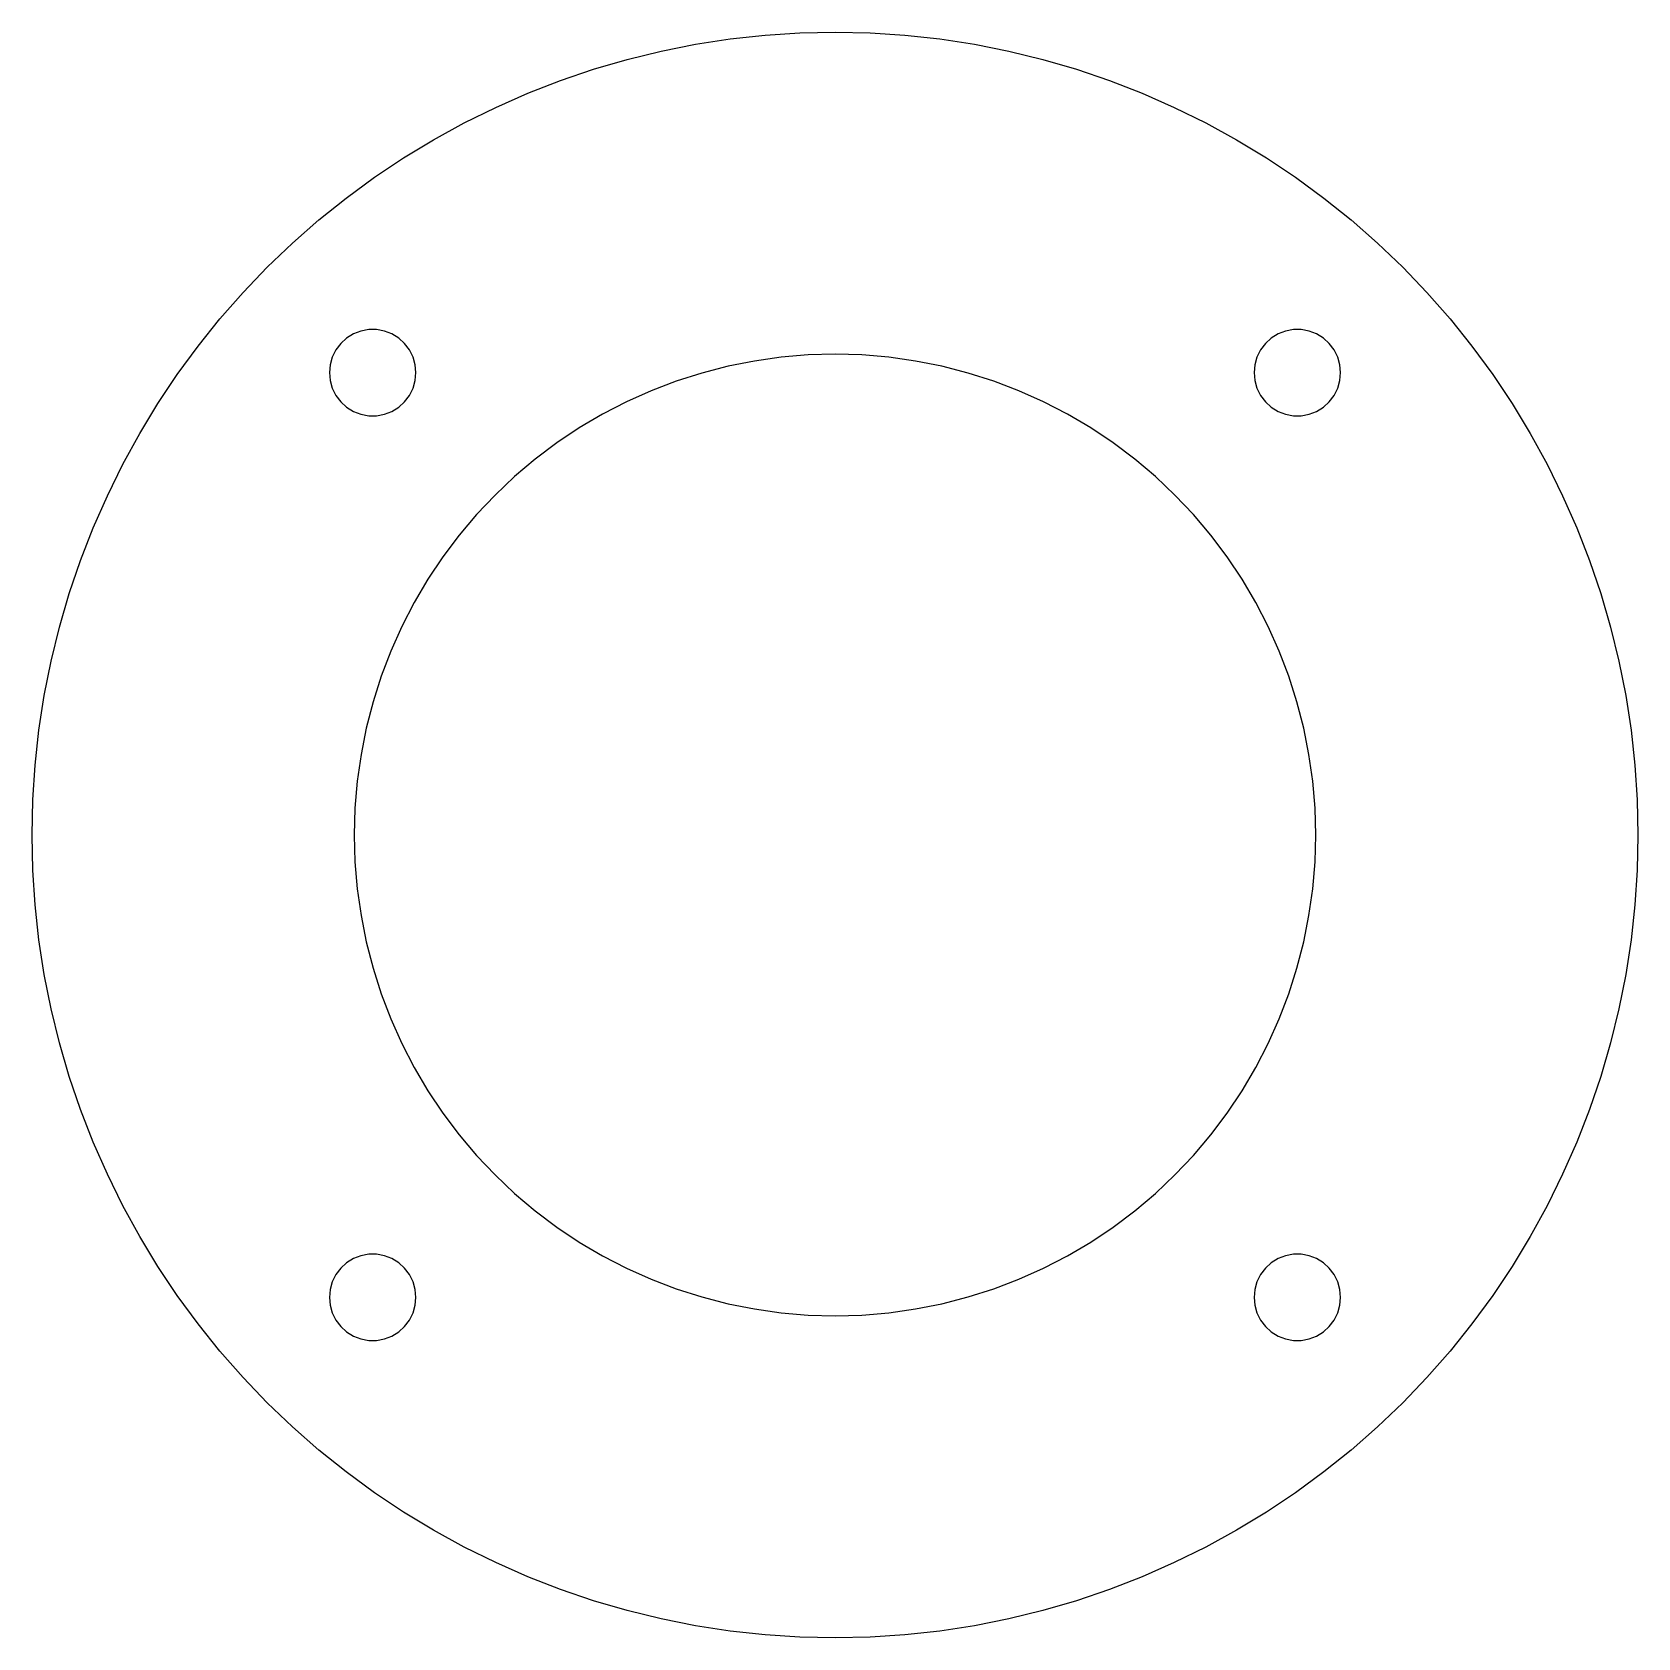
# Model space of a CAD drawing. Header units: millimetres. Extents: x -41.8 to 41.8, y -41.8 to 41.8.
import ezdxf

# ---------------------------------------------------------------- set-up
doc = ezdxf.new("R2010")
doc.units = ezdxf.units.MM
doc.layers.add('CUT', color=1, linetype='Continuous')

msp = doc.modelspace()

# ---------------------------------------------------------------- linework, layer by layer
at = {"layer": 'CUT'}
for points in [[(40.7604, -9.0364), (40.3274, -10.8057), (39.8177, -12.5545), (39.2322, -14.2793), (38.572, -15.977), (37.8384, -17.6443), (37.0327, -19.278), (36.1566, -20.875), (35.2116, -22.4323), (34.1996, -23.9468), (33.1225, -25.4158), (31.9824, -26.8364), (30.7813, -28.2059), (29.5217, -29.5217), (28.2059, -30.7813), (26.8364, -31.9824), (25.4158, -33.1225), (23.9468, -34.1996), (22.4323, -35.2116), (20.875, -36.1566), (19.278, -37.0327), (17.6443, -37.8384), (15.977, -38.572), (14.2793, -39.2322), (12.5545, -39.8177), (10.8057, -40.3274), (9.0364, -40.7604), (7.2498, -41.1157), (5.4495, -41.3928), (3.6388, -41.5911), (1.8211, -41.7103), (0, -41.75), (-1.8211, -41.7103), (-3.6388, -41.5911), (-5.4495, -41.3928), (-7.2498, -41.1157), (-9.0364, -40.7604), (-10.8057, -40.3274), (-12.5545, -39.8177), (-14.2793, -39.2322), (-15.977, -38.572), (-17.6443, -37.8384), (-19.278, -37.0327), (-20.875, -36.1566), (-22.4323, -35.2116), (-23.9468, -34.1996), (-25.4158, -33.1225), (-26.8364, -31.9824), (-28.2059, -30.7813), (-29.5217, -29.5217), (-30.7813, -28.2059), (-31.9824, -26.8364), (-33.1225, -25.4158), (-34.1996, -23.9468), (-35.2116, -22.4323), (-36.1566, -20.875), (-37.0327, -19.278), (-37.8384, -17.6443), (-38.572, -15.977), (-39.2322, -14.2793), (-39.8177, -12.5545), (-40.3274, -10.8057), (-40.7604, -9.0364), (-41.1157, -7.2498), (-41.3928, -5.4495), (-41.5911, -3.6388), (-41.7103, -1.8211), (-41.75, 0), (-41.7103, 1.8211), (-41.5911, 3.6388), (-41.3928, 5.4495), (-41.1157, 7.2498), (-40.7604, 9.0364), (-40.3274, 10.8057), (-39.8177, 12.5545), (-39.2322, 14.2793), (-38.572, 15.977), (-37.8384, 17.6443), (-37.0327, 19.278), (-36.1566, 20.875), (-35.2116, 22.4323), (-34.1996, 23.9468), (-33.1225, 25.4158), (-31.9824, 26.8364), (-30.7813, 28.2059), (-29.5217, 29.5217), (-28.2059, 30.7813), (-26.8364, 31.9824), (-25.4158, 33.1225), (-23.9468, 34.1996), (-22.4323, 35.2116), (-20.875, 36.1566), (-19.278, 37.0327), (-17.6443, 37.8384), (-15.977, 38.572), (-14.2793, 39.2322), (-12.5545, 39.8177), (-10.8057, 40.3274), (-9.0364, 40.7604), (-7.2498, 41.1157), (-5.4495, 41.3928), (-3.6388, 41.5911), (-1.8211, 41.7103), (0, 41.75), (1.8211, 41.7103), (3.6388, 41.5911), (5.4495, 41.3928), (7.2498, 41.1157), (9.0364, 40.7604), (10.8057, 40.3274), (12.5545, 39.8177), (14.2793, 39.2322), (15.977, 38.572), (17.6443, 37.8384), (19.278, 37.0327), (20.875, 36.1566), (22.4323, 35.2116), (23.9468, 34.1996), (25.4158, 33.1225), (26.8364, 31.9824), (28.2059, 30.7813), (29.5217, 29.5217), (30.7813, 28.2059), (31.9824, 26.8364), (33.1225, 25.4158), (34.1996, 23.9468), (35.2116, 22.4323), (36.1566, 20.875), (37.0327, 19.278), (37.8384, 17.6443), (38.572, 15.977), (39.2322, 14.2793), (39.8177, 12.5545), (40.3274, 10.8057), (40.7604, 9.0364), (41.1157, 7.2498), (41.3928, 5.4495), (41.5911, 3.6388), (41.7103, 1.8211), (41.75, 0), (41.7103, -1.8211), (41.5911, -3.6388), (41.3928, -5.4495), (41.1157, -7.2498)], [(-22.1286, 25.2261), (-22.3789, 25.5574), (-22.6857, 25.8372), (-23.0387, 26.0557), (-23.4259, 26.2057), (-23.834, 26.282), (-24.2492, 26.282), (-24.6574, 26.2057), (-25.0445, 26.0557), (-25.3976, 25.8372), (-25.7044, 25.5574), (-25.9546, 25.2261), (-26.1397, 24.8544), (-26.2533, 24.4551), (-26.2916, 24.0416), (-26.2533, 23.6282), (-26.1397, 23.2288), (-25.9546, 22.8572), (-25.7044, 22.5258), (-25.3976, 22.2461), (-25.0445, 22.0275), (-24.6574, 21.8775), (-24.2492, 21.8012), (-23.834, 21.8012), (-23.4259, 21.8775), (-23.0387, 22.0275), (-22.6857, 22.2461), (-22.3789, 22.5258), (-22.1286, 22.8572), (-21.9436, 23.2288), (-21.8299, 23.6282), (-21.7916, 24.0416), (-21.8299, 24.4551), (-21.9436, 24.8544)], [(25.7044, 25.5574), (25.3976, 25.8372), (25.0445, 26.0557), (24.6574, 26.2057), (24.2492, 26.282), (23.834, 26.282), (23.4259, 26.2057), (23.0387, 26.0557), (22.6857, 25.8372), (22.3789, 25.5574), (22.1286, 25.2261), (21.9436, 24.8544), (21.8299, 24.4551), (21.7916, 24.0416), (21.8299, 23.6282), (21.9436, 23.2288), (22.1286, 22.8572), (22.3789, 22.5258), (22.6857, 22.2461), (23.0387, 22.0275), (23.4259, 21.8775), (23.834, 21.8012), (24.2492, 21.8012), (24.6574, 21.8775), (25.0445, 22.0275), (25.3976, 22.2461), (25.7044, 22.5258), (25.9546, 22.8572), (26.1397, 23.2288), (26.2533, 23.6282), (26.2916, 24.0416), (26.2533, 24.4551), (26.1397, 24.8544), (25.9546, 25.2261)], [(24.0229, 6.9209), (23.5971, 8.257), (23.097, 9.5671), (22.5242, 10.8471), (21.8806, 12.093), (21.1681, 13.3008), (20.389, 14.4668), (19.5458, 15.5872), (18.6411, 16.6587), (17.6777, 17.6777), (16.6587, 18.6411), (15.5872, 19.5458), (14.4668, 20.389), (13.3008, 21.1681), (12.093, 21.8806), (10.8471, 22.5242), (9.5671, 23.097), (8.257, 23.5971), (6.9209, 24.0229), (5.563, 24.3732), (4.1877, 24.6468), (2.7991, 24.8428), (1.4018, 24.9607), (0, 25), (-1.4018, 24.9607), (-2.7991, 24.8428), (-4.1877, 24.6468), (-5.563, 24.3732), (-6.9209, 24.0229), (-8.257, 23.5971), (-9.5671, 23.097), (-10.8471, 22.5242), (-12.093, 21.8806), (-13.3008, 21.1681), (-14.4668, 20.389), (-15.5872, 19.5458), (-16.6587, 18.6411), (-17.6777, 17.6777), (-18.6411, 16.6587), (-19.5458, 15.5872), (-20.389, 14.4668), (-21.1681, 13.3008), (-21.8806, 12.093), (-22.5242, 10.8471), (-23.097, 9.5671), (-23.5971, 8.257), (-24.0229, 6.9209), (-24.3732, 5.563), (-24.6468, 4.1877), (-24.8428, 2.7991), (-24.9607, 1.4018), (-25, 0), (-24.9607, -1.4018), (-24.8428, -2.7991), (-24.6468, -4.1877), (-24.3732, -5.563), (-24.0229, -6.9209), (-23.5971, -8.257), (-23.097, -9.5671), (-22.5242, -10.8471), (-21.8806, -12.093), (-21.1681, -13.3008), (-20.389, -14.4668), (-19.5458, -15.5872), (-18.6411, -16.6587), (-17.6777, -17.6777), (-16.6587, -18.6411), (-15.5872, -19.5458), (-14.4668, -20.389), (-13.3008, -21.1681), (-12.093, -21.8806), (-10.8471, -22.5242), (-9.5671, -23.097), (-8.257, -23.5971), (-6.9209, -24.0229), (-5.563, -24.3732), (-4.1877, -24.6468), (-2.7991, -24.8428), (-1.4018, -24.9607), (0, -25), (1.4018, -24.9607), (2.7991, -24.8428), (4.1877, -24.6468), (5.563, -24.3732), (6.9209, -24.0229), (8.257, -23.5971), (9.5671, -23.097), (10.8471, -22.5242), (12.093, -21.8806), (13.3008, -21.1681), (14.4668, -20.389), (15.5872, -19.5458), (16.6587, -18.6411), (17.6777, -17.6777), (18.6411, -16.6587), (19.5458, -15.5872), (20.389, -14.4668), (21.1681, -13.3008), (21.8806, -12.093), (22.5242, -10.8471), (23.097, -9.5671), (23.5971, -8.257), (24.0229, -6.9209), (24.3732, -5.563), (24.6468, -4.1877), (24.8428, -2.7991), (24.9607, -1.4018), (25, 0), (24.9607, 1.4018), (24.8428, 2.7991), (24.6468, 4.1877), (24.3732, 5.563)], [(-21.9436, -23.2288), (-22.1286, -22.8572), (-22.3789, -22.5258), (-22.6857, -22.2461), (-23.0387, -22.0275), (-23.4259, -21.8775), (-23.834, -21.8012), (-24.2492, -21.8012), (-24.6574, -21.8775), (-25.0445, -22.0275), (-25.3976, -22.2461), (-25.7044, -22.5258), (-25.9546, -22.8572), (-26.1397, -23.2288), (-26.2533, -23.6282), (-26.2916, -24.0416), (-26.2533, -24.4551), (-26.1397, -24.8544), (-25.9546, -25.2261), (-25.7044, -25.5574), (-25.3976, -25.8372), (-25.0445, -26.0557), (-24.6574, -26.2057), (-24.2492, -26.282), (-23.834, -26.282), (-23.4259, -26.2057), (-23.0387, -26.0557), (-22.6857, -25.8372), (-22.3789, -25.5574), (-22.1286, -25.2261), (-21.9436, -24.8544), (-21.8299, -24.4551), (-21.7916, -24.0416), (-21.8299, -23.6282)], [(26.2533, -23.6282), (26.1397, -23.2288), (25.9546, -22.8572), (25.7044, -22.5258), (25.3976, -22.2461), (25.0445, -22.0275), (24.6574, -21.8775), (24.2492, -21.8012), (23.834, -21.8012), (23.4259, -21.8775), (23.0387, -22.0275), (22.6857, -22.2461), (22.3789, -22.5258), (22.1286, -22.8572), (21.9436, -23.2288), (21.8299, -23.6282), (21.7916, -24.0416), (21.8299, -24.4551), (21.9436, -24.8544), (22.1286, -25.2261), (22.3789, -25.5574), (22.6857, -25.8372), (23.0387, -26.0557), (23.4259, -26.2057), (23.834, -26.282), (24.2492, -26.282), (24.6574, -26.2057), (25.0445, -26.0557), (25.3976, -25.8372), (25.7044, -25.5574), (25.9546, -25.2261), (26.1397, -24.8544), (26.2533, -24.4551), (26.2916, -24.0416)]]:
    msp.add_lwpolyline(points, close=True, dxfattribs=at)

doc.saveas('drawing.dxf')
